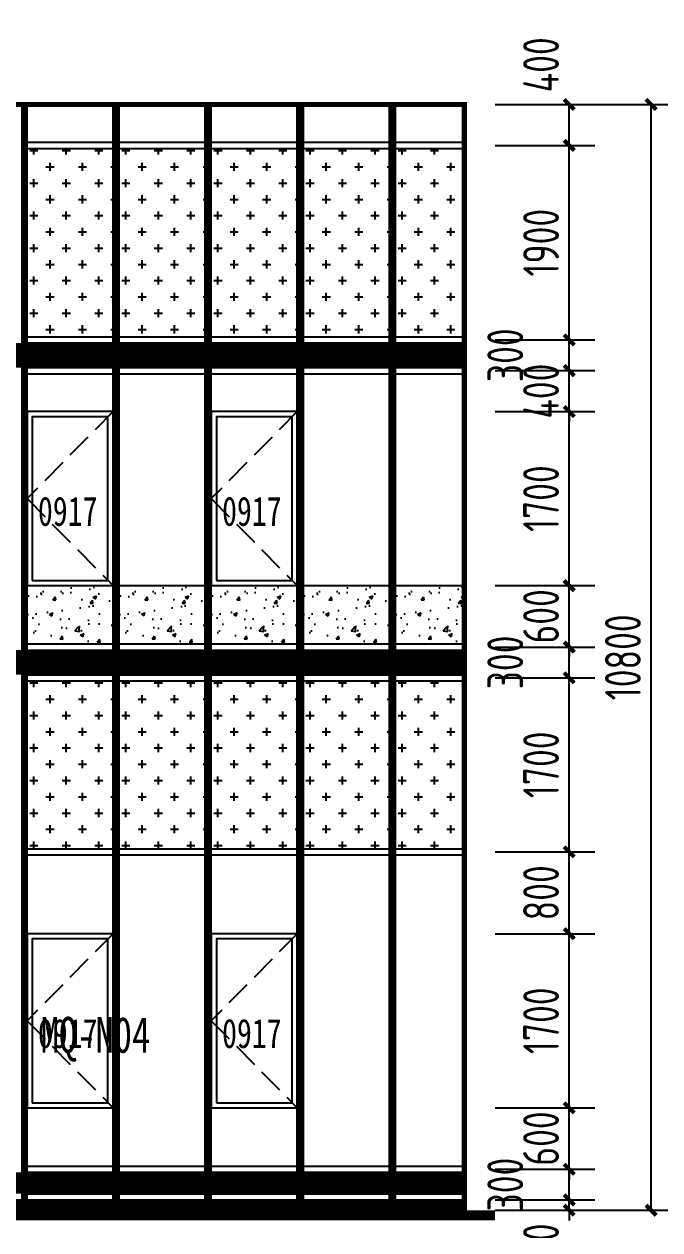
# Model space of a CAD drawing. Extents: x -280168 to 205214, y -148835 to -64913.
# Drawn here: x -149059 to -142844, y -122717 to -110941 of the extents above; entities that cross this region are included whole.
import ezdxf

# ---------------------------------------------------------------- set-up
doc = ezdxf.new("R2010")
doc.units = 0
doc.header["$LTSCALE"] = 1000
doc.header["$MEASUREMENT"] = 0
doc.linetypes.add('DASH', pattern=[0.35, 0.25, -0.1])
for name, color, linetype in [('01-标注_尺寸', 124, 'Continuous'), ('01-标注_符号', 200, 'Continuous'), ('05-填充_156', 156, 'Continuous'), ('05-填充_18', 18, 'Continuous'), ('05-填充_天正', 14, 'Continuous'), ('A-C_玻璃幕墙', 140, 'Continuous'), ('A-C_窗', 140, 'Continuous'), ('D-铝板', 181, 'Continuous'), ('E-立面轮廓', 241, 'Continuous')]:
    doc.layers.add(name, color=color, linetype=linetype)
doc.layers.add('04-不打印_辅助线', color=165, linetype='Continuous', plot=False)
doc.styles.add('_TCH_DIM_T3', font='ros1.shx', dxfattribs={"width": 0.85, "bigfont": 'jd.shx'})
doc.styles.get("Standard").update_dxf_attribs({"font": 'STXIHEI_0.TTF', "width": 0.75})
doc.dimstyles.new('_TCH_ARCH&&100', dxfattribs={"dimtxt": 350, "dimasz": 100, "dimexe": 250, "dimexo": 300, "dimgap": 100, "dimtad": 1, "dimdec": 0, "dimzin": 0, "dimdsep": 46, "dimtxsty": '_TCH_DIM_T3', "dimblk": 'ARCHTICK', "dimcen": 0.09, "dimclrt": 7, "dimazin": 2, "dimtfac": 1, "dimtdec": 0, "dimtix": 1, "dimtmove": 2, "dimatfit": 3, "dimfxl": 0, "dimtolj": 1, "dimtzin": 0, "dimarcsym": 0})

# ---------------------------------------------------------------- blocks, each defined once
blk = doc.blocks.new('A$C63224D34')
for points in [[(-10, -2075), (830, -2075), (830, -375), (-10, -375)], [(40, -2025), (780, -2025), (780, -425), (40, -425)]]:
    blk.add_lwpolyline(points, close=True)
at = {"linetype": 'DASH'}
blk.add_lwpolyline([(830, -375), (-10, -1225), (830, -2075)], dxfattribs=at)
at = {"layer": '04-不打印_辅助线', "width": 0.75}
blk.add_text('0917', height=285.4, dxfattribs=at).set_placement((95, -1491))
blk = doc.blocks.new('_ArchTick')
at = {"color": 0, "linetype": 'ByBlock', "const_width": 0.4}
blk.add_lwpolyline([(-0.5, -0.5), (0.5, 0.5)], dxfattribs=at)
blk = doc.blocks.new('*D1025')
at = {"layer": '01-标注_尺寸', "color": 0, "lineweight": -2, "transparency": 16777216}
for p, q in [((-143731, -122425), (-143731, -122325)), ((-144456, -122425), (-143481, -122425)), ((-143731, -122525), (-143731, -122425)), ((-144456, -122525), (-143481, -122525)), ((-143731, -122525), (-143731, -122625))]:
    blk.add_line(p, q, dxfattribs=at)
at = {"layer": 'Defpoints', "color": 0, "transparency": 16777216}
for p in [(-144756, -122425), (-143731, -122425), (-144756, -122525)]:
    blk.add_point(p, dxfattribs=at)
at = {"layer": '01-标注_尺寸', "color": 0, "lineweight": -2, "transparency": 16777216, "xscale": 100, "yscale": 100, "zscale": 100}
for p, rotation in [((-143731, -122425), 270), ((-143731, -122525), 90)]:
    blk.add_blockref('_ArchTick', p, dxfattribs=dict(at, rotation=rotation))
at = {"layer": '01-标注_尺寸', "color": 7, "transparency": 16777216, "insert": (-144006, -122891), "char_height": 350, "attachment_point": 5, "rotation": 90, "style": '_TCH_DIM_T3'}
blk.add_mtext('\\A1;100', dxfattribs=at)
blk = doc.blocks.new('*D1026')
at = {"layer": '01-标注_尺寸', "color": 0, "lineweight": -2, "transparency": 16777216}
for p, q in [((-144456, -122125), (-143481, -122125)), ((-143731, -122425), (-143731, -122125)), ((-144456, -122425), (-143481, -122425))]:
    blk.add_line(p, q, dxfattribs=at)
at = {"layer": 'Defpoints', "color": 0, "transparency": 16777216}
for p in [(-144756, -122125), (-143731, -122125), (-144756, -122425)]:
    blk.add_point(p, dxfattribs=at)
at = {"layer": '01-标注_尺寸', "color": 0, "lineweight": -2, "transparency": 16777216, "xscale": 100, "yscale": 100, "zscale": 100}
for p, rotation in [((-143731, -122125), 90), ((-143731, -122425), 270)]:
    blk.add_blockref('_ArchTick', p, dxfattribs=dict(at, rotation=rotation))
at = {"layer": '01-标注_尺寸', "color": 7, "transparency": 16777216, "insert": (-144356, -122275), "char_height": 350, "attachment_point": 5, "rotation": 90, "style": '_TCH_DIM_T3'}
blk.add_mtext('\\A1;300', dxfattribs=at)
blk = doc.blocks.new('*D1027')
at = {"layer": '01-标注_尺寸', "color": 0, "lineweight": -2, "transparency": 16777216}
for p, q in [((-144456, -121525), (-143481, -121525)), ((-143731, -121525), (-143731, -121425)), ((-143731, -122125), (-143731, -121525)), ((-144456, -122125), (-143481, -122125)), ((-143731, -122125), (-143731, -122225))]:
    blk.add_line(p, q, dxfattribs=at)
at = {"layer": 'Defpoints', "color": 0, "transparency": 16777216}
for p in [(-144756, -121525), (-143731, -121525), (-144756, -122125)]:
    blk.add_point(p, dxfattribs=at)
at = {"layer": '01-标注_尺寸', "color": 0, "lineweight": -2, "transparency": 16777216, "xscale": 100, "yscale": 100, "zscale": 100}
for p, rotation in [((-143731, -121525), 270), ((-143731, -122125), 90)]:
    blk.add_blockref('_ArchTick', p, dxfattribs=dict(at, rotation=rotation))
at = {"layer": '01-标注_尺寸', "color": 7, "transparency": 16777216, "insert": (-144006, -121825), "char_height": 350, "attachment_point": 5, "rotation": 90, "style": '_TCH_DIM_T3'}
blk.add_mtext('\\A1;600', dxfattribs=at)
blk = doc.blocks.new('*D1028')
at = {"layer": '01-标注_尺寸', "color": 0, "lineweight": -2, "transparency": 16777216}
for p, q in [((-144456, -119825), (-143481, -119825)), ((-143731, -121525), (-143731, -119825)), ((-144456, -121525), (-143481, -121525))]:
    blk.add_line(p, q, dxfattribs=at)
at = {"layer": 'Defpoints', "color": 0, "transparency": 16777216}
for p in [(-144756, -119825), (-143731, -119825), (-144756, -121525)]:
    blk.add_point(p, dxfattribs=at)
at = {"layer": '01-标注_尺寸', "color": 0, "lineweight": -2, "transparency": 16777216, "xscale": 100, "yscale": 100, "zscale": 100}
for p, rotation in [((-143731, -119825), 90), ((-143731, -121525), 270)]:
    blk.add_blockref('_ArchTick', p, dxfattribs=dict(at, rotation=rotation))
at = {"layer": '01-标注_尺寸', "color": 7, "transparency": 16777216, "insert": (-144006, -120675), "char_height": 350, "attachment_point": 5, "rotation": 90, "style": '_TCH_DIM_T3'}
blk.add_mtext('\\A1;1700', dxfattribs=at)
blk = doc.blocks.new('*D1029')
at = {"layer": '01-标注_尺寸', "color": 0, "lineweight": -2, "transparency": 16777216}
for p, q in [((-144456, -119025), (-143481, -119025)), ((-143731, -119825), (-143731, -119025)), ((-144456, -119825), (-143481, -119825))]:
    blk.add_line(p, q, dxfattribs=at)
at = {"layer": 'Defpoints', "color": 0, "transparency": 16777216}
for p in [(-144756, -119025), (-143731, -119025), (-144756, -119825)]:
    blk.add_point(p, dxfattribs=at)
at = {"layer": '01-标注_尺寸', "color": 0, "lineweight": -2, "transparency": 16777216, "xscale": 100, "yscale": 100, "zscale": 100}
for p, rotation in [((-143731, -119025), 90), ((-143731, -119825), 270)]:
    blk.add_blockref('_ArchTick', p, dxfattribs=dict(at, rotation=rotation))
at = {"layer": '01-标注_尺寸', "color": 7, "transparency": 16777216, "insert": (-144006, -119425), "char_height": 350, "attachment_point": 5, "rotation": 90, "style": '_TCH_DIM_T3'}
blk.add_mtext('\\A1;800', dxfattribs=at)
blk = doc.blocks.new('*D1030')
at = {"layer": '01-标注_尺寸', "color": 0, "lineweight": -2, "transparency": 16777216}
for p, q in [((-144456, -117325), (-143481, -117325)), ((-143731, -119025), (-143731, -117325)), ((-144456, -119025), (-143481, -119025))]:
    blk.add_line(p, q, dxfattribs=at)
at = {"layer": 'Defpoints', "color": 0, "transparency": 16777216}
for p in [(-144756, -117325), (-143731, -117325), (-144756, -119025)]:
    blk.add_point(p, dxfattribs=at)
at = {"layer": '01-标注_尺寸', "color": 0, "lineweight": -2, "transparency": 16777216, "xscale": 100, "yscale": 100, "zscale": 100}
for p, rotation in [((-143731, -117325), 90), ((-143731, -119025), 270)]:
    blk.add_blockref('_ArchTick', p, dxfattribs=dict(at, rotation=rotation))
at = {"layer": '01-标注_尺寸', "color": 7, "transparency": 16777216, "insert": (-144006, -118175), "char_height": 350, "attachment_point": 5, "rotation": 90, "style": '_TCH_DIM_T3'}
blk.add_mtext('\\A1;1700', dxfattribs=at)
blk = doc.blocks.new('*D1031')
at = {"layer": '01-标注_尺寸', "color": 0, "lineweight": -2, "transparency": 16777216}
for p, q in [((-144456, -117025), (-143481, -117025)), ((-143731, -117325), (-143731, -117025)), ((-144456, -117325), (-143481, -117325))]:
    blk.add_line(p, q, dxfattribs=at)
at = {"layer": 'Defpoints', "color": 0, "transparency": 16777216}
for p in [(-144756, -117025), (-143731, -117025), (-144756, -117325)]:
    blk.add_point(p, dxfattribs=at)
at = {"layer": '01-标注_尺寸', "color": 0, "lineweight": -2, "transparency": 16777216, "xscale": 100, "yscale": 100, "zscale": 100}
for p, rotation in [((-143731, -117025), 90), ((-143731, -117325), 270)]:
    blk.add_blockref('_ArchTick', p, dxfattribs=dict(at, rotation=rotation))
at = {"layer": '01-标注_尺寸', "color": 7, "transparency": 16777216, "insert": (-144356, -117175), "char_height": 350, "attachment_point": 5, "rotation": 90, "style": '_TCH_DIM_T3'}
blk.add_mtext('\\A1;300', dxfattribs=at)
blk = doc.blocks.new('*D1032')
at = {"layer": '01-标注_尺寸', "color": 0, "lineweight": -2, "transparency": 16777216}
for p, q in [((-143731, -116425), (-143731, -116325)), ((-144456, -116425), (-143481, -116425)), ((-143731, -117025), (-143731, -116425)), ((-144456, -117025), (-143481, -117025)), ((-143731, -117025), (-143731, -117125))]:
    blk.add_line(p, q, dxfattribs=at)
at = {"layer": 'Defpoints', "color": 0, "transparency": 16777216}
for p in [(-144756, -116425), (-143731, -116425), (-144756, -117025)]:
    blk.add_point(p, dxfattribs=at)
at = {"layer": '01-标注_尺寸', "color": 0, "lineweight": -2, "transparency": 16777216, "xscale": 100, "yscale": 100, "zscale": 100}
for p, rotation in [((-143731, -116425), 270), ((-143731, -117025), 90)]:
    blk.add_blockref('_ArchTick', p, dxfattribs=dict(at, rotation=rotation))
at = {"layer": '01-标注_尺寸', "color": 7, "transparency": 16777216, "insert": (-144006, -116725), "char_height": 350, "attachment_point": 5, "rotation": 90, "style": '_TCH_DIM_T3'}
blk.add_mtext('\\A1;600', dxfattribs=at)
blk = doc.blocks.new('*D1033')
at = {"layer": '01-标注_尺寸', "color": 0, "lineweight": -2, "transparency": 16777216}
for p, q in [((-144456, -114725), (-143481, -114725)), ((-143731, -116425), (-143731, -114725)), ((-144456, -116425), (-143481, -116425))]:
    blk.add_line(p, q, dxfattribs=at)
at = {"layer": 'Defpoints', "color": 0, "transparency": 16777216}
for p in [(-144756, -114725), (-143731, -114725), (-144756, -116425)]:
    blk.add_point(p, dxfattribs=at)
at = {"layer": '01-标注_尺寸', "color": 0, "lineweight": -2, "transparency": 16777216, "xscale": 100, "yscale": 100, "zscale": 100}
for p, rotation in [((-143731, -114725), 90), ((-143731, -116425), 270)]:
    blk.add_blockref('_ArchTick', p, dxfattribs=dict(at, rotation=rotation))
at = {"layer": '01-标注_尺寸', "color": 7, "transparency": 16777216, "insert": (-144006, -115575), "char_height": 350, "attachment_point": 5, "rotation": 90, "style": '_TCH_DIM_T3'}
blk.add_mtext('\\A1;1700', dxfattribs=at)
blk = doc.blocks.new('*D1034')
at = {"layer": '01-标注_尺寸', "color": 0, "lineweight": -2, "transparency": 16777216}
for p, q in [((-143731, -114325), (-143731, -114225)), ((-144456, -114325), (-143481, -114325)), ((-143731, -114725), (-143731, -114325)), ((-144456, -114725), (-143481, -114725)), ((-143731, -114725), (-143731, -114825))]:
    blk.add_line(p, q, dxfattribs=at)
at = {"layer": 'Defpoints', "color": 0, "transparency": 16777216}
for p in [(-144756, -114325), (-143731, -114325), (-144756, -114725)]:
    blk.add_point(p, dxfattribs=at)
at = {"layer": '01-标注_尺寸', "color": 0, "lineweight": -2, "transparency": 16777216, "xscale": 100, "yscale": 100, "zscale": 100}
for p, rotation in [((-143731, -114325), 270), ((-143731, -114725), 90)]:
    blk.add_blockref('_ArchTick', p, dxfattribs=dict(at, rotation=rotation))
at = {"layer": '01-标注_尺寸', "color": 7, "transparency": 16777216, "insert": (-144006, -114525), "char_height": 350, "attachment_point": 5, "rotation": 90, "style": '_TCH_DIM_T3'}
blk.add_mtext('\\A1;400', dxfattribs=at)
blk = doc.blocks.new('*D1035')
at = {"layer": '01-标注_尺寸', "color": 0, "lineweight": -2, "transparency": 16777216}
for p, q in [((-144456, -114025), (-143481, -114025)), ((-143731, -114325), (-143731, -114025)), ((-144456, -114325), (-143481, -114325))]:
    blk.add_line(p, q, dxfattribs=at)
at = {"layer": 'Defpoints', "color": 0, "transparency": 16777216}
for p in [(-144756, -114025), (-143731, -114025), (-144756, -114325)]:
    blk.add_point(p, dxfattribs=at)
at = {"layer": '01-标注_尺寸', "color": 0, "lineweight": -2, "transparency": 16777216, "xscale": 100, "yscale": 100, "zscale": 100}
for p, rotation in [((-143731, -114025), 90), ((-143731, -114325), 270)]:
    blk.add_blockref('_ArchTick', p, dxfattribs=dict(at, rotation=rotation))
at = {"layer": '01-标注_尺寸', "color": 7, "transparency": 16777216, "insert": (-144356, -114175), "char_height": 350, "attachment_point": 5, "rotation": 90, "style": '_TCH_DIM_T3'}
blk.add_mtext('\\A1;300', dxfattribs=at)
blk = doc.blocks.new('*D1036')
at = {"layer": '01-标注_尺寸', "color": 0, "lineweight": -2, "transparency": 16777216}
for p, q in [((-144456, -112125), (-143481, -112125)), ((-143731, -114025), (-143731, -112125)), ((-144456, -114025), (-143481, -114025))]:
    blk.add_line(p, q, dxfattribs=at)
at = {"layer": 'Defpoints', "color": 0, "transparency": 16777216}
for p in [(-144756, -112125), (-143731, -112125), (-144756, -114025)]:
    blk.add_point(p, dxfattribs=at)
at = {"layer": '01-标注_尺寸', "color": 0, "lineweight": -2, "transparency": 16777216, "xscale": 100, "yscale": 100, "zscale": 100}
for p, rotation in [((-143731, -112125), 90), ((-143731, -114025), 270)]:
    blk.add_blockref('_ArchTick', p, dxfattribs=dict(at, rotation=rotation))
at = {"layer": '01-标注_尺寸', "color": 7, "transparency": 16777216, "insert": (-144006, -113075), "char_height": 350, "attachment_point": 5, "rotation": 90, "style": '_TCH_DIM_T3'}
blk.add_mtext('\\A1;1900', dxfattribs=at)
blk = doc.blocks.new('*D1037')
at = {"layer": '01-标注_尺寸', "color": 0, "lineweight": -2, "transparency": 16777216}
for p, q in [((-144456, -111725), (-143481, -111725)), ((-143731, -112125), (-143731, -111725)), ((-144456, -112125), (-143481, -112125))]:
    blk.add_line(p, q, dxfattribs=at)
at = {"layer": 'Defpoints', "color": 0, "transparency": 16777216}
for p in [(-144756, -111725), (-143731, -111725), (-144756, -112125)]:
    blk.add_point(p, dxfattribs=at)
at = {"layer": '01-标注_尺寸', "color": 0, "lineweight": -2, "transparency": 16777216, "xscale": 100, "yscale": 100, "zscale": 100}
for p, rotation in [((-143731, -111725), 90), ((-143731, -112125), 270)]:
    blk.add_blockref('_ArchTick', p, dxfattribs=dict(at, rotation=rotation))
at = {"layer": '01-标注_尺寸', "color": 7, "transparency": 16777216, "insert": (-144006, -111338), "char_height": 350, "attachment_point": 5, "rotation": 90, "style": '_TCH_DIM_T3'}
blk.add_mtext('\\A1;400', dxfattribs=at)
blk = doc.blocks.new('*D1038')
at = {"layer": '01-标注_尺寸', "color": 0, "lineweight": -2, "transparency": 16777216}
for p, q in [((-143656, -111725), (-142681, -111725)), ((-142931, -122525), (-142931, -111725)), ((-143656, -122525), (-142681, -122525))]:
    blk.add_line(p, q, dxfattribs=at)
at = {"layer": 'Defpoints', "color": 0, "transparency": 16777216}
for p in [(-143956, -111725), (-142931, -111725), (-143956, -122525)]:
    blk.add_point(p, dxfattribs=at)
at = {"layer": '01-标注_尺寸', "color": 0, "lineweight": -2, "transparency": 16777216, "xscale": 100, "yscale": 100, "zscale": 100}
for p, rotation in [((-142931, -111725), 90), ((-142931, -122525), 270)]:
    blk.add_blockref('_ArchTick', p, dxfattribs=dict(at, rotation=rotation))
at = {"layer": '01-标注_尺寸', "color": 7, "transparency": 16777216, "insert": (-143206, -117125), "char_height": 350, "attachment_point": 5, "rotation": 90, "style": '_TCH_DIM_T3'}
blk.add_mtext('\\A1;10800', dxfattribs=at)

msp = doc.modelspace()

# ---------------------------------------------------------------- hatches: boundary and pattern name
at = {"layer": '05-填充_156'}
h = msp.add_hatch(dxfattribs=at)
h.set_pattern_fill('CROSS', color=136, scale=100)
h.set_pattern_definition([(0, (-304737.74, 44827.95), (158.75, 158.75), [79.375, -238.125]), (90, (-304698.05, 44788.27), (-158.75, 158.75), [79.375, -238.125])])
h.paths.add_polyline_path([(-149029, -112154.9), (-148189, -112154.9), (-148189, -113994.9), (-149029, -113994.9)])
h = msp.add_hatch(dxfattribs=at)
h.set_pattern_fill('CROSS', color=136, scale=100)
h.set_pattern_definition([(0, (-303837.74, 44827.95), (158.75, 158.75), [79.375, -238.125]), (90, (-303798.05, 44788.27), (-158.75, 158.75), [79.375, -238.125])])
h.paths.add_polyline_path([(-148129, -112154.9), (-147289, -112154.9), (-147289, -113994.9), (-148129, -113994.9)])
h = msp.add_hatch(dxfattribs=at)
h.set_pattern_fill('CROSS', color=136, scale=100)
h.set_pattern_definition([(0, (-302937.74, 44827.95), (158.75, 158.75), [79.375, -238.125]), (90, (-302898.05, 44788.27), (-158.75, 158.75), [79.375, -238.125])])
h.paths.add_polyline_path([(-147229, -112154.9), (-146389, -112154.9), (-146389, -113994.9), (-147229, -113994.9)])
h = msp.add_hatch(dxfattribs=at)
h.set_pattern_fill('CROSS', color=136, scale=100)
h.set_pattern_definition([(0, (-302037.74, 44827.95), (158.75, 158.75), [79.375, -238.125]), (90, (-301998.05, 44788.27), (-158.75, 158.75), [79.375, -238.125])])
h.paths.add_polyline_path([(-146329, -112154.9), (-145489, -112154.9), (-145489, -113994.9), (-146329, -113994.9)])
h = msp.add_hatch(dxfattribs=at)
h.set_pattern_fill('CROSS', color=136, scale=100)
h.set_pattern_definition([(0, (-301137.74, 44827.95), (158.75, 158.75), [79.375, -238.125]), (90, (-301098.05, 44788.27), (-158.75, 158.75), [79.375, -238.125])])
h.paths.add_polyline_path([(-144756.2, -113994.9), (-144756.2, -112154.9), (-145429, -112154.9), (-145429, -113994.9)])
h = msp.add_hatch(dxfattribs=at)
h.set_pattern_fill('CROSS', color=136, scale=100)
h.set_pattern_definition([(0, (-304737.74, 39627.95), (158.75, 158.75), [79.375, -238.125]), (90, (-304698.05, 39588.27), (-158.75, 158.75), [79.375, -238.125])])
h.paths.add_polyline_path([(-149029, -117354.9), (-148189, -117354.9), (-148189, -118994.9), (-149029, -118994.9)])
h = msp.add_hatch(dxfattribs=at)
h.set_pattern_fill('CROSS', color=136, scale=100)
h.set_pattern_definition([(0, (-303837.74, 39627.95), (158.75, 158.75), [79.375, -238.125]), (90, (-303798.05, 39588.27), (-158.75, 158.75), [79.375, -238.125])])
h.paths.add_polyline_path([(-148129, -117354.9), (-147289, -117354.9), (-147289, -118994.9), (-148129, -118994.9)])
h = msp.add_hatch(dxfattribs=at)
h.set_pattern_fill('CROSS', color=136, scale=100)
h.set_pattern_definition([(0, (-302937.74, 39627.95), (158.75, 158.75), [79.375, -238.125]), (90, (-302898.05, 39588.27), (-158.75, 158.75), [79.375, -238.125])])
h.paths.add_polyline_path([(-147229, -117354.9), (-146389, -117354.9), (-146389, -118994.9), (-147229, -118994.9)])
h = msp.add_hatch(dxfattribs=at)
h.set_pattern_fill('CROSS', color=136, scale=100)
h.set_pattern_definition([(0, (-302037.74, 39627.95), (158.75, 158.75), [79.375, -238.125]), (90, (-301998.05, 39588.27), (-158.75, 158.75), [79.375, -238.125])])
h.paths.add_polyline_path([(-146329, -117354.9), (-145489, -117354.9), (-145489, -118994.9), (-146329, -118994.9)])
h = msp.add_hatch(dxfattribs=at)
h.set_pattern_fill('CROSS', color=136, scale=100)
h.set_pattern_definition([(0, (-301137.74, 39627.95), (158.75, 158.75), [79.375, -238.125]), (90, (-301098.05, 39588.27), (-158.75, 158.75), [79.375, -238.125])])
h.paths.add_polyline_path([(-144756.2, -118994.9), (-144756.2, -117354.9), (-145429, -117354.9), (-145429, -118994.9)])
at = {"layer": '05-填充_天正'}
h = msp.add_hatch(dxfattribs=at)
h.set_pattern_fill('AR-CONC', color=256, scale=200)
h.set_pattern_definition([(50, (-304737.74, 44827.95), (364.36934, -31.87817), [38.1, -419.1]), (355, (-304737.74, 44827.95), (-70.48565, 382.1133), [30.48, -335.28]), (100.451, (-304707.38, 44825.3), (293.885, 350.2334), [32.38, -356.18]), (46.1842, (-304737.74, 44929.55), (542.1581, -84.0847), [57.15, -628.65]), (96.6356, (-304692.56, 44922.55), (474.8085, 494.8511), [48.57, -534.27]), (351.184, (-304737.74, 44929.55), (474.8092, 494.8502), [45.72, -502.92]), (21, (-304686.94, 44904.15), (303.22976, -204.53104), [38.1, -419.1]), (326, (-304686.94, 44904.15), (123.60406, 368.37593), [30.48, -335.28]), (71.4514, (-304661.67, 44887.1), (426.833, 163.8457), [32.38, -356.18]), (37.5, (-304737.74, 44827.95), (6.17721, 169.11008), [0, -331.216, 0, -340.36, 0, -336.55]), (7.5, (-304737.74, 44827.95), (133.63933, 200.36115), [0, -194.056, 0, -323.596, 0, -128.27]), (327.5, (-304851.02, 44827.95), (271.18119, -11.45749), [0, -127, 0, -396.24, 0, -525.78]), (317.5, (-304901.82, 44827.95), (296.25836, 50.85298), [0, -165.1, 0, -263.144, 0, -373.38])])
h.paths.add_polyline_path([(-149029, -116424.9), (-148189, -116424.9), (-148189, -116994.9), (-149029, -116994.9)])
h = msp.add_hatch(dxfattribs=at)
h.set_pattern_fill('AR-CONC', color=256, scale=200)
h.set_pattern_definition([(50, (-303837.74, 44827.95), (364.36934, -31.87817), [38.1, -419.1]), (355, (-303837.74, 44827.95), (-70.48565, 382.1133), [30.48, -335.28]), (100.451, (-303807.38, 44825.3), (293.885, 350.2334), [32.38, -356.18]), (46.1842, (-303837.74, 44929.55), (542.1581, -84.0847), [57.15, -628.65]), (96.6356, (-303792.56, 44922.55), (474.8085, 494.8511), [48.57, -534.27]), (351.184, (-303837.74, 44929.55), (474.8092, 494.8502), [45.72, -502.92]), (21, (-303786.94, 44904.15), (303.22976, -204.53104), [38.1, -419.1]), (326, (-303786.94, 44904.15), (123.60406, 368.37593), [30.48, -335.28]), (71.4514, (-303761.67, 44887.1), (426.833, 163.8457), [32.38, -356.18]), (37.5, (-303837.74, 44827.95), (6.17721, 169.11008), [0, -331.216, 0, -340.36, 0, -336.55]), (7.5, (-303837.74, 44827.95), (133.63933, 200.36115), [0, -194.056, 0, -323.596, 0, -128.27]), (327.5, (-303951.02, 44827.95), (271.18119, -11.45749), [0, -127, 0, -396.24, 0, -525.78]), (317.5, (-304001.82, 44827.95), (296.25836, 50.85298), [0, -165.1, 0, -263.144, 0, -373.38])])
h.paths.add_polyline_path([(-148129, -116424.9), (-147289, -116424.9), (-147289, -116994.9), (-148129, -116994.9)])
h = msp.add_hatch(dxfattribs=at)
h.set_pattern_fill('AR-CONC', color=256, scale=200)
h.set_pattern_definition([(50, (-302937.74, 44827.95), (364.36934, -31.87817), [38.1, -419.1]), (355, (-302937.74, 44827.95), (-70.48565, 382.1133), [30.48, -335.28]), (100.451, (-302907.38, 44825.3), (293.885, 350.2334), [32.38, -356.18]), (46.1842, (-302937.74, 44929.55), (542.1581, -84.0847), [57.15, -628.65]), (96.6356, (-302892.56, 44922.55), (474.8085, 494.8511), [48.57, -534.27]), (351.184, (-302937.74, 44929.55), (474.8092, 494.8502), [45.72, -502.92]), (21, (-302886.94, 44904.15), (303.22976, -204.53104), [38.1, -419.1]), (326, (-302886.94, 44904.15), (123.60406, 368.37593), [30.48, -335.28]), (71.4514, (-302861.67, 44887.1), (426.833, 163.8457), [32.38, -356.18]), (37.5, (-302937.74, 44827.95), (6.17721, 169.11008), [0, -331.216, 0, -340.36, 0, -336.55]), (7.5, (-302937.74, 44827.95), (133.63933, 200.36115), [0, -194.056, 0, -323.596, 0, -128.27]), (327.5, (-303051.02, 44827.95), (271.18119, -11.45749), [0, -127, 0, -396.24, 0, -525.78]), (317.5, (-303101.82, 44827.95), (296.25836, 50.85298), [0, -165.1, 0, -263.144, 0, -373.38])])
h.paths.add_polyline_path([(-147229, -116424.9), (-146389, -116424.9), (-146389, -116994.9), (-147229, -116994.9)])
h = msp.add_hatch(dxfattribs=at)
h.set_pattern_fill('AR-CONC', color=256, scale=200)
h.set_pattern_definition([(50, (-302037.74, 44827.95), (364.36934, -31.87817), [38.1, -419.1]), (355, (-302037.74, 44827.95), (-70.48565, 382.1133), [30.48, -335.28]), (100.451, (-302007.38, 44825.3), (293.885, 350.2334), [32.38, -356.18]), (46.1842, (-302037.74, 44929.55), (542.1581, -84.0847), [57.15, -628.65]), (96.6356, (-301992.56, 44922.55), (474.8085, 494.8511), [48.57, -534.27]), (351.184, (-302037.74, 44929.55), (474.8092, 494.8502), [45.72, -502.92]), (21, (-301986.94, 44904.15), (303.22976, -204.53104), [38.1, -419.1]), (326, (-301986.94, 44904.15), (123.60406, 368.37593), [30.48, -335.28]), (71.4514, (-301961.67, 44887.1), (426.833, 163.8457), [32.38, -356.18]), (37.5, (-302037.74, 44827.95), (6.17721, 169.11008), [0, -331.216, 0, -340.36, 0, -336.55]), (7.5, (-302037.74, 44827.95), (133.63933, 200.36115), [0, -194.056, 0, -323.596, 0, -128.27]), (327.5, (-302151.02, 44827.95), (271.18119, -11.45749), [0, -127, 0, -396.24, 0, -525.78]), (317.5, (-302201.82, 44827.95), (296.25836, 50.85298), [0, -165.1, 0, -263.144, 0, -373.38])])
h.paths.add_polyline_path([(-146329, -116424.9), (-145489, -116424.9), (-145489, -116994.9), (-146329, -116994.9)])
h = msp.add_hatch(dxfattribs=at)
h.set_pattern_fill('AR-CONC', color=256, scale=200)
h.set_pattern_definition([(50, (-301137.74, 44827.95), (364.36934, -31.87817), [38.1, -419.1]), (355, (-301137.74, 44827.95), (-70.48565, 382.1133), [30.48, -335.28]), (100.451, (-301107.38, 44825.3), (293.885, 350.2334), [32.38, -356.18]), (46.1842, (-301137.74, 44929.55), (542.1581, -84.0847), [57.15, -628.65]), (96.6356, (-301092.56, 44922.55), (474.8085, 494.8511), [48.57, -534.27]), (351.184, (-301137.74, 44929.55), (474.8092, 494.8502), [45.72, -502.92]), (21, (-301086.94, 44904.15), (303.22976, -204.53104), [38.1, -419.1]), (326, (-301086.94, 44904.15), (123.60406, 368.37593), [30.48, -335.28]), (71.4514, (-301061.67, 44887.1), (426.833, 163.8457), [32.38, -356.18]), (37.5, (-301137.74, 44827.95), (6.17721, 169.11008), [0, -331.216, 0, -340.36, 0, -336.55]), (7.5, (-301137.74, 44827.95), (133.63933, 200.36115), [0, -194.056, 0, -323.596, 0, -128.27]), (327.5, (-301251.02, 44827.95), (271.18119, -11.45749), [0, -127, 0, -396.24, 0, -525.78]), (317.5, (-301301.82, 44827.95), (296.25836, 50.85298), [0, -165.1, 0, -263.144, 0, -373.38])])
h.paths.add_polyline_path([(-144756.2, -116994.9), (-144756.2, -116424.9), (-145429, -116424.9), (-145429, -116994.9)])

# ---------------------------------------------------------------- linework, layer by layer
msp.add_line((-144756.2, -122524.9), (-154358.7, -122524.9))
at = {"layer": '05-填充_18'}
for points, const_width in [([(-149059, -122424.9), (-149059, -111724.9)], 60), ([(-148159, -122424.9), (-148159, -111724.9)], 60), ([(-147259, -122424.9), (-147259, -111724.9)], 60), ([(-146359, -122424.9), (-146359, -111724.9)], 60), ([(-145459, -122424.9), (-145459, -111724.9)], 60), ([(-149929, -114174.9), (-149089, -114174.9)], 240), ([(-149029, -114174.9), (-148189, -114174.9)], 240), ([(-148129, -114174.9), (-147289, -114174.9)], 240), ([(-147229, -114174.9), (-146389, -114174.9)], 240), ([(-146329, -114174.9), (-145489, -114174.9)], 240), ([(-145429, -114174.9), (-144756.2, -114174.9)], 240), ([(-149929, -117174.9), (-149089, -117174.9)], 240), ([(-149029, -117174.9), (-148189, -117174.9)], 240), ([(-148129, -117174.9), (-147289, -117174.9)], 240), ([(-147229, -117174.9), (-146389, -117174.9)], 240), ([(-146329, -117174.9), (-145489, -117174.9)], 240), ([(-145429, -117174.9), (-144756.2, -117174.9)], 240), ([(-149929, -122259.9), (-149089, -122259.9)], 210), ([(-149029, -122259.9), (-148189, -122259.9)], 210), ([(-148129, -122259.9), (-147289, -122259.9)], 210), ([(-147229, -122259.9), (-146389, -122259.9)], 210), ([(-146329, -122259.9), (-145489, -122259.9)], 210), ([(-145429, -122259.9), (-144756.2, -122259.9)], 210), ([(-154358.7, -122474.9), (-144756.2, -122474.9)], 100)]:
    msp.add_lwpolyline(points, dxfattribs=dict(at, const_width=const_width))
at = {"layer": 'A-C_玻璃幕墙'}
for p, q in [((-149029, -112094.9), (-148189, -112094.9)), ((-148129, -112094.9), (-147289, -112094.9)), ((-147229, -112094.9), (-146389, -112094.9)), ((-146329, -112094.9), (-145489, -112094.9)), ((-145429, -112094.9), (-144756.2, -112094.9)), ((-149029, -112154.9), (-148189, -112154.9)), ((-148129, -112154.9), (-147289, -112154.9)), ((-147229, -112154.9), (-146389, -112154.9)), ((-146329, -112154.9), (-145489, -112154.9)), ((-145429, -112154.9), (-144756.2, -112154.9)), ((-149029, -113994.9), (-148189, -113994.9)), ((-148129, -113994.9), (-147289, -113994.9)), ((-147229, -113994.9), (-146389, -113994.9)), ((-146329, -113994.9), (-145489, -113994.9)), ((-145429, -113994.9), (-144756.2, -113994.9)), ((-149029, -114054.9), (-148189, -114054.9)), ((-148129, -114054.9), (-147289, -114054.9)), ((-147229, -114054.9), (-146389, -114054.9)), ((-146329, -114054.9), (-145489, -114054.9)), ((-145429, -114054.9), (-144756.2, -114054.9)), ((-149029, -114294.9), (-148189, -114294.9)), ((-148129, -114294.9), (-147289, -114294.9)), ((-147229, -114294.9), (-146389, -114294.9)), ((-146329, -114294.9), (-145489, -114294.9)), ((-145429, -114294.9), (-144756.2, -114294.9)), ((-149029, -114354.9), (-148189, -114354.9)), ((-148129, -114354.9), (-147289, -114354.9)), ((-147229, -114354.9), (-146389, -114354.9)), ((-146329, -114354.9), (-145489, -114354.9)), ((-145429, -114354.9), (-144756.2, -114354.9)), ((-149029, -116424.9), (-148189, -116424.9)), ((-148129, -116424.9), (-147289, -116424.9)), ((-147229, -116424.9), (-146389, -116424.9)), ((-146329, -116424.9), (-145489, -116424.9)), ((-145429, -116424.9), (-144756.2, -116424.9)), ((-149029, -116994.9), (-148189, -116994.9)), ((-149029, -117054.9), (-148189, -117054.9)), ((-148129, -116994.9), (-147289, -116994.9)), ((-148129, -117054.9), (-147289, -117054.9)), ((-147229, -116994.9), (-146389, -116994.9)), ((-147229, -117054.9), (-146389, -117054.9)), ((-146329, -116994.9), (-145489, -116994.9)), ((-146329, -117054.9), (-145489, -117054.9)), ((-145429, -116994.9), (-144756.2, -116994.9)), ((-145429, -117054.9), (-144756.2, -117054.9)), ((-149029, -117294.9), (-148189, -117294.9)), ((-148129, -117294.9), (-147289, -117294.9)), ((-147229, -117294.9), (-146389, -117294.9)), ((-146329, -117294.9), (-145489, -117294.9)), ((-145429, -117294.9), (-144756.2, -117294.9)), ((-149029, -117354.9), (-148189, -117354.9)), ((-148129, -117354.9), (-147289, -117354.9)), ((-147229, -117354.9), (-146389, -117354.9)), ((-146329, -117354.9), (-145489, -117354.9)), ((-145429, -117354.9), (-144756.2, -117354.9)), ((-149029, -118994.9), (-148189, -118994.9)), ((-149029, -119054.9), (-148189, -119054.9)), ((-148129, -118994.9), (-147289, -118994.9)), ((-148129, -119054.9), (-147289, -119054.9)), ((-147229, -118994.9), (-146389, -118994.9)), ((-147229, -119054.9), (-146389, -119054.9)), ((-146329, -118994.9), (-145489, -118994.9)), ((-146329, -119054.9), (-145489, -119054.9)), ((-145429, -118994.9), (-144756.2, -118994.9)), ((-145429, -119054.9), (-144756.2, -119054.9)), ((-149029, -122094.9), (-148189, -122094.9)), ((-148129, -122094.9), (-147289, -122094.9)), ((-147229, -122094.9), (-146389, -122094.9)), ((-146329, -122094.9), (-145489, -122094.9)), ((-145429, -122094.9), (-144756.2, -122094.9)), ((-149029, -122154.9), (-148189, -122154.9)), ((-148129, -122154.9), (-147289, -122154.9)), ((-147229, -122154.9), (-146389, -122154.9)), ((-146329, -122154.9), (-145489, -122154.9)), ((-145429, -122154.9), (-144756.2, -122154.9)), ((-149029, -122364.9), (-148189, -122364.9)), ((-149029, -122424.9), (-148189, -122424.9)), ((-148129, -122364.9), (-147289, -122364.9)), ((-148129, -122424.9), (-147289, -122424.9)), ((-147229, -122364.9), (-146389, -122364.9)), ((-147229, -122424.9), (-146389, -122424.9)), ((-146329, -122364.9), (-145489, -122364.9)), ((-146329, -122424.9), (-145489, -122424.9)), ((-145429, -122364.9), (-144756.2, -122364.9)), ((-145429, -122424.9), (-144756.2, -122424.9))]:
    msp.add_line(p, q, dxfattribs=at)
at = {"layer": 'A-C_窗'}
msp.add_line((-154358.7, -122424.9), (-144756.2, -122424.9), dxfattribs=at)
at = {"layer": 'D-铝板'}
for p, q in [((-149029, -122424.9), (-149029, -111724.9)), ((-148189, -122424.9), (-148189, -111724.9)), ((-148129, -122424.9), (-148129, -111724.9)), ((-147289, -122424.9), (-147289, -111724.9)), ((-147229, -122424.9), (-147229, -111724.9)), ((-146389, -122424.9), (-146389, -111724.9)), ((-146329, -122424.9), (-146329, -111724.9)), ((-145489, -122424.9), (-145489, -111724.9)), ((-145429, -122424.9), (-145429, -111724.9))]:
    msp.add_line(p, q, dxfattribs=at)
at = {"layer": 'E-立面轮廓'}
msp.add_line((-154358.7, -122524.9), (-144756.2, -122524.9), dxfattribs=at)
for points, const_width in [([(-144756.2, -122524.9), (-144756.2, -111724.9), (-154358.7, -111724.9), (-154358.7, -122524.9)], 50), ([(-154658.7, -122574.9), (-144456.2, -122574.9)], 100)]:
    msp.add_lwpolyline(points, dxfattribs=dict(at, const_width=const_width))

# ---------------------------------------------------------------- block references
at = {"layer": 'A-C_窗'}
for p in [(-149019.1, -114349.9), (-147219.1, -114349.9), (-149019.1, -119449.9), (-147219.1, -119449.9)]:
    msp.add_blockref('A$C63224D34', p, dxfattribs=at)

# ---------------------------------------------------------------- texts
at = {"layer": '01-标注_符号', "color": 7, "width": 0.75}
msp.add_text('MQ-N04', height=350, dxfattribs=at).set_placement((-148896.6, -120987))

# ---------------------------------------------------------------- dimensions: what is measured, and where the dimension line sits
at = {"layer": '01-标注_尺寸'}
for base, p1, p2, picture, middle in [((-143731.1, -111724.9), (-144756.2, -112124.9), (-144756.2, -111724.9), '*D1037', (-144006.1, -111338.1)), ((-143731.1, -114024.9), (-144756.2, -114324.9), (-144756.2, -114024.9), '*D1035', (-144356.1, -114174.9)), ((-143731.1, -117024.9), (-144756.2, -117324.9), (-144756.2, -117024.9), '*D1031', (-144356.1, -117174.9)), ((-143731.1, -122124.9), (-144756.2, -122424.9), (-144756.2, -122124.9), '*D1026', (-144356.1, -122274.9)), ((-143731.1, -122424.9), (-144756.2, -122524.9), (-144756.2, -122424.9), '*D1025', (-144006.1, -122890.6))]:
    dim = msp.add_linear_dim(base=base, p1=p1, p2=p2, angle=90, dimstyle='_TCH_ARCH&&100', dxfattribs=at)
    dim.commit()
    dim.dimension.update_dxf_attribs({"geometry": picture, "text_midpoint": middle, "dimtype": 161})
for p1, p2, picture, middle in [((-143956.2, -122524.9), (-143956.2, -111724.9), '*D1038', (-143206.1, -117124.9)), ((-144756.2, -114024.9), (-144756.2, -112124.9), '*D1036', (-144006.1, -113074.9)), ((-144756.2, -114724.9), (-144756.2, -114324.9), '*D1034', (-144006.1, -114524.9)), ((-144756.2, -116424.9), (-144756.2, -114724.9), '*D1033', (-144006.1, -115574.9)), ((-144756.2, -117024.9), (-144756.2, -116424.9), '*D1032', (-144006.1, -116724.9)), ((-144756.2, -119024.9), (-144756.2, -117324.9), '*D1030', (-144006.1, -118174.9)), ((-144756.2, -119824.9), (-144756.2, -119024.9), '*D1029', (-144006.1, -119424.9)), ((-144756.2, -121524.9), (-144756.2, -119824.9), '*D1028', (-144006.1, -120674.9)), ((-144756.2, -122124.9), (-144756.2, -121524.9), '*D1027', (-144006.1, -121824.9))]:
    dim = msp.add_aligned_dim(p1=p1, p2=p2, distance=-1025.1, dimstyle='_TCH_ARCH&&100', dxfattribs=at)
    dim.commit()
    dim.dimension.update_dxf_attribs({"geometry": picture, "text_midpoint": middle})

doc.saveas('drawing.dxf')
